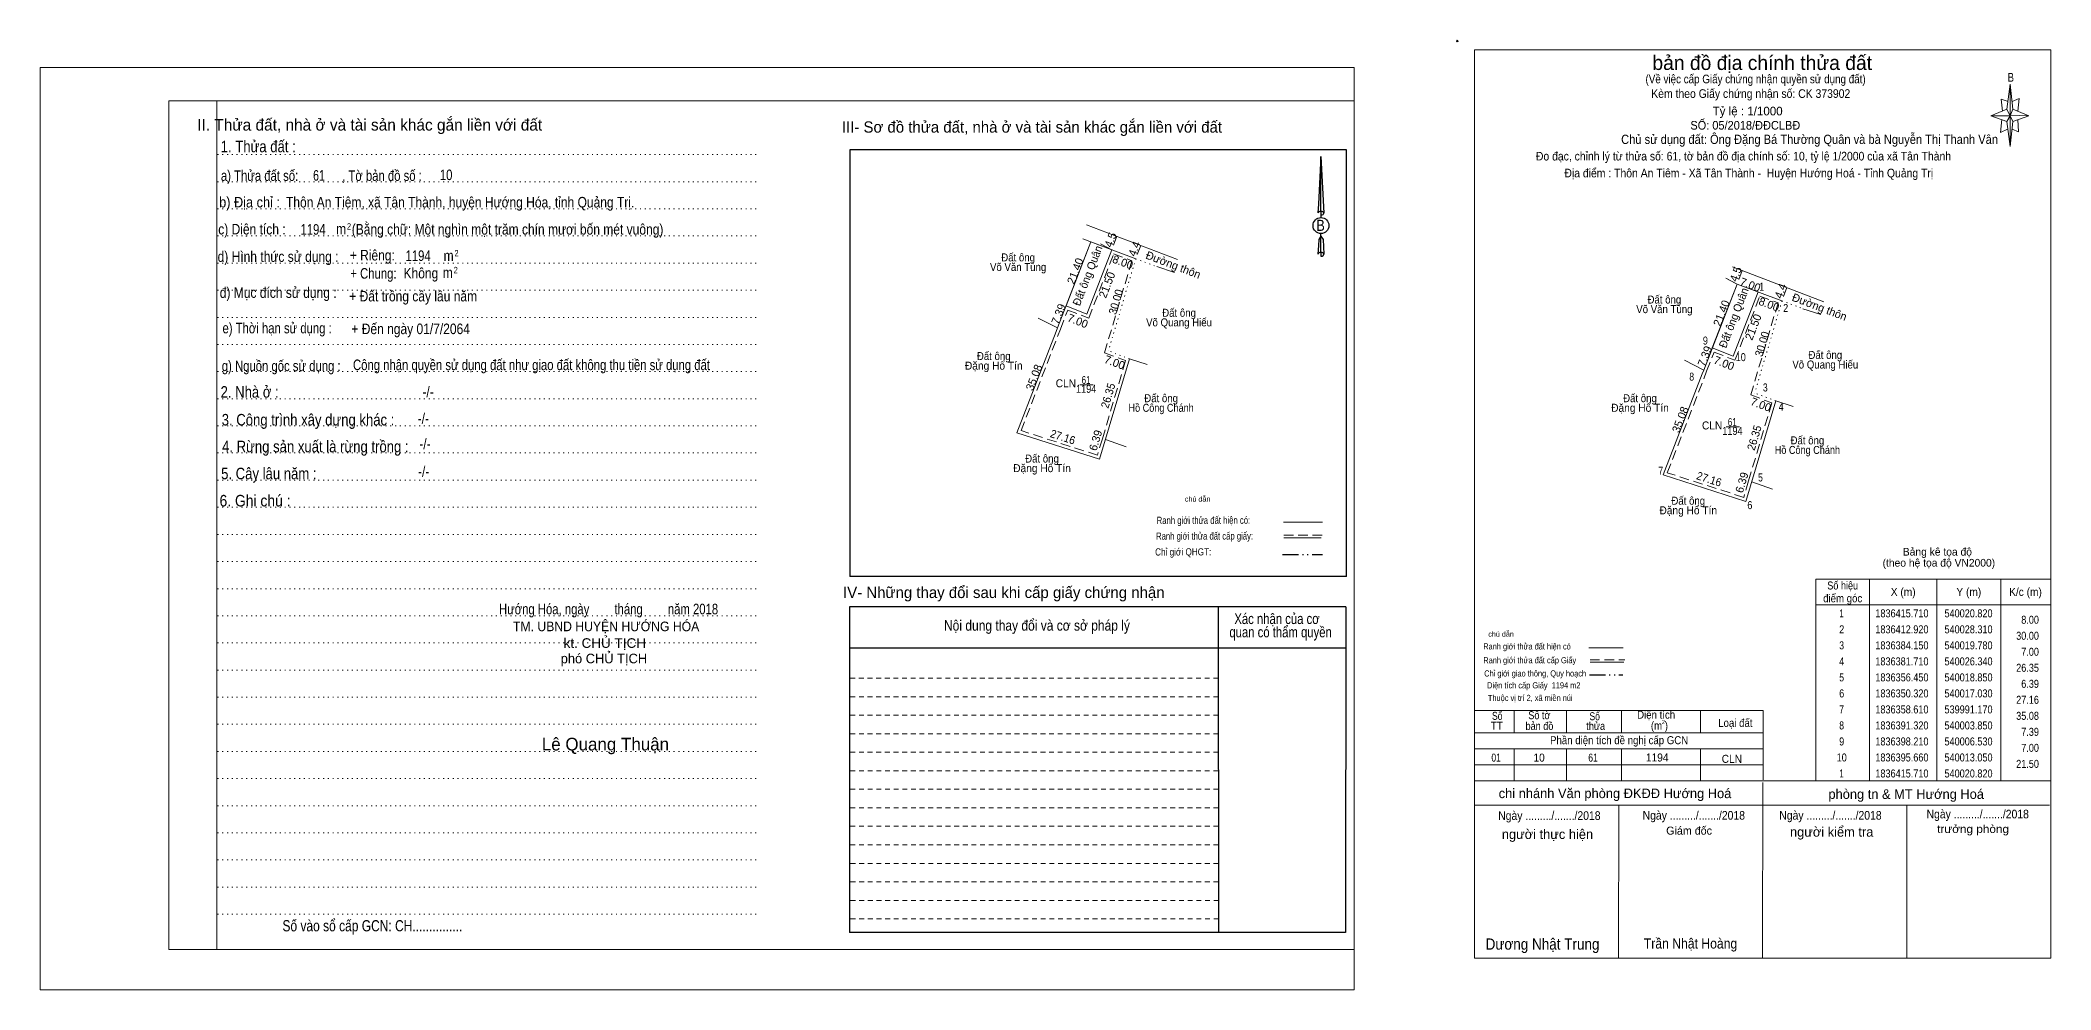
# Model space of a CAD drawing. Header units: metres. Extents: x 539054 to 540112, y 1836198 to 1836494.
# Drawn here: x 539484 to 540112, y 1836198 to 1836494 of the extents above; entities that cross this region are included whole.
import ezdxf
from ezdxf.enums import TextEntityAlignment as Align

# ---------------------------------------------------------------- set-up
doc = ezdxf.new("R2010")
doc.units = ezdxf.units.M
doc.header["$PDMODE"] = 32
doc.header["$PDSIZE"] = 0.5
for name, pattern in [('DASH_DOUBLE_DOT', [9.2, 5, -1.2, 0.3, -1.2, 0.3, -1.2]), ('DOTTED', [1.5, 0.3, -1.2]), ('MEDIUM_DASHED', [4.5, 3, -1.5]), ('SHORT_DASHED', [2.7, 1.5, -1.2])]:
    doc.linetypes.add(name, pattern=pattern)
for name, color, linetype, lineweight in [('1', 7, 'DOTTED', 13), ('10', 7, 'Continuous', 13), ('17', 7, 'Continuous', 13), ('2', 7, 'SHORT_DASHED', 13), ('23', 7, 'Continuous', 13), ('28', 7, 'Continuous', 25), ('32', 7, 'DOTTED', 13), ('5', 7, 'Continuous', 13), ('6', 7, 'Continuous', 13), ('61', 7, 'Continuous', 13), ('63', 7, 'Continuous', 13)]:
    doc.layers.add(name, color=color, linetype=linetype, lineweight=lineweight)
for name, color, linetype in [('18', 7, 'Continuous'), ('3', 7, 'Continuous'), ('34', 7, 'Continuous'), ('4', 7, 'Continuous')]:
    doc.layers.add(name, color=color, linetype=linetype)

msp = doc.modelspace()

# ---------------------------------------------------------------- linework, layer by layer
at = {"layer": '1', "linetype": 'Continuous'}
for p, q in [((539524.45, 1836475.42), (539894.65, 1836475.42)), ((539524.45, 1836475.42), (539524.45, 1836210.42)), ((539894.65, 1836475.42), (539894.65, 1836208.22)), ((539524.45, 1836210.42), (539894.65, 1836210.42))]:
    msp.add_line(p, q, dxfattribs=at)
at = {"layer": '1'}
for p, q in [((539539.45, 1836475.42), (539539.45, 1836210.42)), ((539539.61, 1836458.62), (539708.69, 1836458.62)), ((539539.61, 1836450.14), (539708.69, 1836450.14)), ((539539.61, 1836441.7), (539708.69, 1836441.7)), ((539539.61, 1836433.22), (539708.69, 1836433.22)), ((539539.61, 1836424.74), (539708.69, 1836424.74)), ((539539.61, 1836416.26), (539708.69, 1836416.26)), ((539539.61, 1836407.78), (539708.69, 1836407.78)), ((539539.61, 1836399.34), (539708.69, 1836399.34)), ((539539.61, 1836390.86), (539708.69, 1836390.86)), ((539539.61, 1836382.38), (539708.69, 1836382.38)), ((539539.61, 1836373.9), (539708.69, 1836373.9)), ((539539.61, 1836365.46), (539708.69, 1836365.46)), ((539539.61, 1836356.98), (539708.69, 1836356.98)), ((539539.61, 1836348.5), (539708.69, 1836348.5)), ((539539.61, 1836340.02), (539708.69, 1836340.02)), ((539539.61, 1836331.54), (539708.69, 1836331.54)), ((539539.61, 1836323.06), (539708.69, 1836323.06)), ((539539.61, 1836314.62), (539708.69, 1836314.62)), ((539539.61, 1836306.14), (539708.69, 1836306.14)), ((539539.61, 1836297.66), (539708.69, 1836297.66)), ((539539.61, 1836289.18), (539708.69, 1836289.18)), ((539539.61, 1836280.74), (539708.69, 1836280.74)), ((539539.61, 1836272.26), (539708.69, 1836272.26)), ((539539.61, 1836263.78), (539708.69, 1836263.78)), ((539539.61, 1836255.3), (539708.69, 1836255.3)), ((539539.61, 1836246.82), (539708.69, 1836246.82)), ((539539.61, 1836238.38), (539708.69, 1836238.38)), ((539539.61, 1836229.9), (539708.69, 1836229.9)), ((539539.61, 1836221.42), (539708.69, 1836221.42))]:
    msp.add_line(p, q, dxfattribs=at)
at = {"layer": '1', "linetype": 'Continuous'}
for points in [[(539484.25, 1836197.82), (539894.65, 1836197.82), (539894.65, 1836485.82), (539484.25, 1836485.82)], [(539539.45, 1836475.42), (539894.65, 1836475.42), (539894.65, 1836210.42), (539539.45, 1836210.42)]]:
    msp.add_lwpolyline(points, close=True, dxfattribs=at)
at = {"layer": '1', "linetype": 'MEDIUM_DASHED'}
msp.add_lwpolyline([(540021.4, 1836414.43), (540027.09, 1836412.31), (540018.56, 1836383.54), (540025.12, 1836381.1), (540017.89, 1836356.73), (540016.36, 1836351.58), (539992.49, 1836359.24), (540004.78, 1836390.96), (540007.1, 1836396.91), (540013.62, 1836394.36)], close=True, dxfattribs=at)
at = {"layer": '10'}
for p, q in [((540010.77, 1836420.02), (540014.26, 1836418.16)), ((540011.48, 1836419.64), (540014.26, 1836418.16)), ((540011.48, 1836419.64), (540014.26, 1836418.16)), ((540041.34, 1836412.66), (540012.89, 1836423.53)), ((540014.26, 1836418.16), (540028.31, 1836412.92)), ((540034.87, 1836410.47), (540040.42, 1836408.63)), ((540003.85, 1836391.32), (539997.83, 1836394.36)), ((539991.17, 1836358.61), (540003.41, 1836390.19)), ((540017.03, 1836350.32), (540026.34, 1836381.71)), ((540026.34, 1836381.71), (540031.83, 1836379.94)), ((540017.03, 1836350.32), (539991.17, 1836358.61)), ((540018.85, 1836356.45), (540025.35, 1836354.15))]:
    msp.add_line(p, q, dxfattribs=at)
at = {"layer": '17'}
for p, q in [((540022.27, 1836207.58), (540022.31, 1836262.54)), ((539977.27, 1836207.62), (539977.31, 1836255.46)), ((540067.27, 1836207.54), (540067.31, 1836255.46))]:
    msp.add_line(p, q, dxfattribs=at)
at = {"layer": '2'}
for p, q in [((539852.21, 1836289.34), (539737.05, 1836289.34)), ((539852.21, 1836283.58), (539737.05, 1836283.58)), ((539852.21, 1836277.78), (539737.05, 1836277.78)), ((539852.21, 1836272.02), (539737.05, 1836272.02)), ((539852.23, 1836266.22), (539737.05, 1836266.22)), ((539852.25, 1836260.42), (539737.05, 1836260.42)), ((539852.25, 1836254.66), (539737.05, 1836254.66)), ((539852.25, 1836248.86), (539737.05, 1836248.86)), ((539852.25, 1836243.06), (539737.05, 1836243.06)), ((539852.27, 1836237.3), (539737.05, 1836237.3)), ((539852.27, 1836231.5), (539737.05, 1836231.5)), ((539852.29, 1836225.74), (539737.05, 1836225.74)), ((539852.29, 1836219.94), (539737.05, 1836219.94))]:
    msp.add_line(p, q, dxfattribs=at)
at = {"layer": '23'}
for p, q in [((540011.48, 1836419.64), (540014.26, 1836418.16)), ((540011.48, 1836419.64), (540014.26, 1836418.16)), ((540041.34, 1836412.66), (540012.89, 1836423.53))]:
    msp.add_line(p, q, dxfattribs=at)
at = {"layer": '28'}
for p, q in [((539892.25, 1836460.1), (539737.19, 1836460.1)), ((539884.27, 1836458.02), (539885.21, 1836440.34)), ((539884.27, 1836458.02), (539885.21, 1836440.34)), ((539884.27, 1836458.02), (539885.21, 1836440.34)), ((539883.51, 1836443.1), (539883.37, 1836440.38)), ((539884.27, 1836440.94), (539884.27, 1836440.26)), ((539884.27, 1836440.26), (539884.27, 1836439.74)), ((539884.27, 1836439.74), (539884.27, 1836439.06)), ((539884.27, 1836439.74), (539884.27, 1836439.06)), ((539884.27, 1836439.74), (539884.27, 1836439.06)), ((539885.21, 1836440.34), (539885.21, 1836440.38)), ((539884.27, 1836433.1), (539884.27, 1836433.9)), ((539884.27, 1836433.1), (539884.27, 1836433.9)), ((539884.27, 1836433.1), (539884.27, 1836433.9)), ((539884.27, 1836433.1), (539884.97, 1836432.14)), ((539884.27, 1836433.1), (539884.97, 1836432.14)), ((539884.27, 1836433.1), (539884.97, 1836432.14)), ((539884.97, 1836432.14), (539885.21, 1836427.5)), ((539884.97, 1836432.14), (539885.21, 1836427.5)), ((539884.97, 1836432.14), (539885.21, 1836427.5)), ((539884.27, 1836428.1), (539884.27, 1836427.42)), ((539884.27, 1836427.42), (539884.27, 1836426.9)), ((539885.21, 1836427.5), (539885.21, 1836427.54)), ((539852.21, 1836317.42), (539852.29, 1836215.66)), ((539892.09, 1836317.42), (539892.01, 1836215.66)), ((539892.07, 1836304.5), (539737.05, 1836304.5)), ((539892.01, 1836215.66), (539737.05, 1836215.66))]:
    msp.add_line(p, q, dxfattribs=at)
at = {"layer": '28', "lineweight": 13}
msp.add_line((539872.61, 1836343.86), (539884.79, 1836343.86), dxfattribs=at)
at = {"layer": '28', "linetype": 'MEDIUM_DASHED', "lineweight": 13}
msp.add_line((539872.69, 1836339.78), (539884.69, 1836339.78), dxfattribs=at)
at = {"layer": '28', "linetype": 'SHORT_DASHED', "lineweight": 13}
msp.add_line((539852.19, 1836295.14), (539737.05, 1836295.14), dxfattribs=at)
at = {"layer": '28'}
for points in [[(539884.27, 1836440.94), (539884.27, 1836458.02), (539883.51, 1836443.1)], [(539884.27, 1836428.1), (539884.27, 1836433.1), (539883.61, 1836432.14), (539883.51, 1836430.26), (539883.37, 1836427.54)], [(539892.09, 1836317.42), (539737.05, 1836317.42), (539737.05, 1836215.66)]]:
    msp.add_lwpolyline(points, dxfattribs=at)
msp.add_ellipse((539884.302, 1836436.439), major_axis=(0, 2.516), ratio=0.983453, dxfattribs=at)
for centre, start_param, end_param in [((539884.303, 1836440.316), 1.5707963, 3.074452), ((539884.303, 1836440.316), 0.0671406, 1.5707963), ((539884.303, 1836440.316), 4.712389, 6.2831853), ((539884.303, 1836427.475), 2.4910694, 3.0742784), ((539884.303, 1836427.475), 1.5707963, 2.4910694), ((539884.303, 1836427.475), 0.0671406, 1.5707963), ((539884.303, 1836427.475), 4.712389, 6.2831853)]:
    msp.add_ellipse(centre, major_axis=(0.907, 0), ratio=0.655448, start_param=start_param, end_param=end_param, dxfattribs=at)
at = {"layer": '32'}
for p, q in [((540028.31, 1836412.92), (540019.78, 1836384.15)), ((540028.31, 1836412.92), (540034.87, 1836410.47)), ((540026.34, 1836381.71), (540019.78, 1836384.15))]:
    msp.add_line(p, q, dxfattribs=at)
at = {"layer": '32', "linetype": 'MEDIUM_DASHED'}
msp.add_line((540029.85, 1836417.05), (540028.31, 1836412.92), dxfattribs=at)
at = {"layer": '32', "linetype": 'Continuous'}
msp.add_lwpolyline([(540003.41, 1836390.19), (540003.85, 1836391.32), (540014.26, 1836418.16)], dxfattribs=at)
at = {"layer": '5', "linetype": 'DOTTED'}
msp.add_line((539539.45, 1836475.42), (539539.45, 1836210.42), dxfattribs=at)
at = {"layer": '5'}
for p, q in [((540098.59, 1836472.74), (540099.59, 1836480.54)), ((540098.59, 1836468.94), (540093.59, 1836470.74)), ((540100.39, 1836468.94), (540099.59, 1836461.14)), ((540100.39, 1836472.74), (540105.39, 1836470.74)), ((540101.99, 1836469.54), (540102.19, 1836465.74)), ((540102.19, 1836465.74), (540100.19, 1836466.54)), ((539967.95, 1836304.64), (539978.71, 1836304.64)), ((539968.35, 1836300.16), (539978.87, 1836300.16)), ((539932.27, 1836285.06), (540022.43, 1836285.06)), ((539944.63, 1836285.06), (539944.63, 1836278.18)), ((539960.95, 1836285.06), (539960.95, 1836278.06)), ((539978.23, 1836285.06), (539978.23, 1836278.06)), ((540002.83, 1836285.06), (540002.83, 1836278.06)), ((540022.43, 1836285.06), (540022.43, 1836263.38)), ((539932.27, 1836278.06), (540022.43, 1836278.06)), ((539932.27, 1836273.06), (540022.43, 1836273.06)), ((539932.27, 1836268.06), (540022.43, 1836268.06)), ((539944.63, 1836273.06), (539944.63, 1836263.06)), ((539960.95, 1836273.06), (539960.95, 1836263.06)), ((539978.23, 1836273.06), (539978.23, 1836263.06)), ((540002.83, 1836273.06), (540002.83, 1836263.06)), ((539932.27, 1836263.06), (540022.43, 1836263.06))]:
    msp.add_line(p, q, dxfattribs=at)
at = {"layer": '5', "linetype": 'MEDIUM_DASHED'}
msp.add_line((539968.35, 1836300.8), (539979.23, 1836300.8), dxfattribs=at)
at = {"layer": '5', "linetype": 'DASH_DOUBLE_DOT', "lineweight": 25}
msp.add_line((539968.15, 1836296.2), (539978.61, 1836296.2), dxfattribs=at)
at = {"layer": '5'}
for points in [[(539932.27, 1836491.26), (540112.27, 1836491.26), (540112.27, 1836207.66), (539932.27, 1836207.66)], [(540099.59, 1836480.54), (540100.39, 1836472.74), (540099.59, 1836470.74)], [(540099.59, 1836470.74), (540093.59, 1836470.74), (540098.59, 1836472.74), (540100.39, 1836468.94), (540105.39, 1836470.74), (540099.59, 1836470.94)], [(540099.59, 1836470.74), (540099.59, 1836461.14), (540098.59, 1836468.94)]]:
    msp.add_lwpolyline(points, close=True, dxfattribs=at)
for points in [[(540098.99, 1836475.14), (540096.79, 1836475.94), (540097.19, 1836472.14)], [(540100.19, 1836475.14), (540102.39, 1836476.14), (540101.99, 1836472.14)], [(540099.59, 1836470.74), (540098.59, 1836472.74), (540093.59, 1836470.74)], [(540096.99, 1836469.54), (540096.59, 1836465.54), (540098.79, 1836466.54)], [(540099.59, 1836470.74), (540100.39, 1836468.94), (540105.39, 1836470.74)]]:
    msp.add_lwpolyline(points, dxfattribs=at)
msp.add_point((539926.87, 1836494.06), dxfattribs=at)
at = {"layer": '6'}
for p, q in [((539932.27, 1836263.06), (540112.27, 1836263.06)), ((539932.27, 1836255.46), (540111.87, 1836255.46)), ((540112.27, 1836207.66), (539932.27, 1836207.66))]:
    msp.add_line(p, q, dxfattribs=at)
at = {"layer": '61'}
for p, q in [((540006.53, 1836398.21), (540014.26, 1836418.16)), ((540013.05, 1836395.66), (540020.82, 1836415.71)), ((540013.05, 1836395.66), (540020.82, 1836415.71)), ((540006.53, 1836398.21), (540005.68, 1836396.03)), ((540006.53, 1836398.21), (540005.68, 1836396.03)), ((540006.53, 1836398.21), (540013.05, 1836395.66)), ((540006.53, 1836398.21), (540013.05, 1836395.66))]:
    msp.add_line(p, q, dxfattribs=at)
msp.add_lwpolyline([(540006.53, 1836398.21), (540014.26, 1836418.16), (540020.82, 1836415.71)], dxfattribs=at)
at = {"layer": '63', "lineweight": 25}
for p, q in [((539737.19, 1836460.1), (539737.19, 1836326.82)), ((539892.25, 1836326.82), (539892.25, 1836460.1)), ((539892.25, 1836326.82), (539737.19, 1836326.82))]:
    msp.add_line(p, q, dxfattribs=at)
at = {"layer": '63'}
for p, q in [((539804.67, 1836411.37), (539812.4, 1836431.32)), ((539804.67, 1836411.37), (539812.4, 1836431.32)), ((539809.91, 1836432.25), (539818.96, 1836428.87)), ((539839.48, 1836425.82), (539811.03, 1836436.69)), ((539839.48, 1836425.82), (539811.03, 1836436.69)), ((539812.4, 1836431.32), (539826.45, 1836426.08)), ((539811.19, 1836408.82), (539818.96, 1836428.87)), ((539811.19, 1836408.82), (539818.96, 1836428.87)), ((539815.47, 1836430.73), (539818.96, 1836428.87)), ((539816.18, 1836430.35), (539818.96, 1836428.87)), ((539816.18, 1836430.35), (539818.96, 1836428.87)), ((539816.18, 1836430.35), (539818.96, 1836428.87)), ((539816.18, 1836430.35), (539818.96, 1836428.87)), ((539833.01, 1836423.63), (539838.56, 1836421.79)), ((539801.99, 1836404.48), (539795.97, 1836407.52)), ((539804.67, 1836411.37), (539803.82, 1836409.19)), ((539804.67, 1836411.37), (539803.82, 1836409.19)), ((539804.67, 1836411.37), (539811.19, 1836408.82)), ((539804.67, 1836411.37), (539811.19, 1836408.82)), ((539789.31, 1836371.77), (539801.55, 1836403.35)), ((539815.17, 1836363.48), (539824.48, 1836394.87)), ((539824.48, 1836394.87), (539829.97, 1836393.1)), ((539808.98, 1836386.75), (539813.13, 1836386.75)), ((539815.17, 1836363.48), (539789.31, 1836371.77)), ((539816.99, 1836369.61), (539823.49, 1836367.31)), ((540010.84, 1836373.59), (540014.99, 1836373.59)), ((539872.69, 1836338.9), (539884.41, 1836338.9)), ((539872.69, 1836338.9), (539884.41, 1836338.9)), ((540055.67, 1836326.06), (540055.67, 1836263.06)), ((540076.67, 1836326.06), (540076.67, 1836263.06)), ((540096.67, 1836326.06), (540096.67, 1836263.06)), ((540038.87, 1836318.06), (540112.27, 1836318.06))]:
    msp.add_line(p, q, dxfattribs=at)
at = {"layer": '63', "linetype": 'MEDIUM_DASHED'}
for p, q in [((539820.54, 1836433.11), (539818.96, 1836428.87)), ((539827.99, 1836430.21), (539826.45, 1836426.08)), ((540015.84, 1836422.4), (540014.26, 1836418.16))]:
    msp.add_line(p, q, dxfattribs=at)
at = {"layer": '63', "linetype": 'DOTTED'}
for p, q in [((539826.45, 1836426.08), (539817.92, 1836397.31)), ((539826.45, 1836426.08), (539833.01, 1836423.63)), ((539824.48, 1836394.87), (539817.92, 1836397.31))]:
    msp.add_line(p, q, dxfattribs=at)
at = {"layer": '63', "linetype": 'DASH_DOUBLE_DOT', "lineweight": 25}
msp.add_line((539872.33, 1836333.68), (539884.81, 1836333.68), dxfattribs=at)
at = {"layer": '63'}
msp.add_lwpolyline([(539801.55, 1836403.35), (539801.99, 1836404.48), (539812.4, 1836431.32)], dxfattribs=at)
at = {"layer": '63', "linetype": 'MEDIUM_DASHED'}
msp.add_lwpolyline([(539819.54, 1836427.59), (539825.23, 1836425.47), (539816.7, 1836396.7), (539823.26, 1836394.26), (539816.03, 1836369.89), (539814.5, 1836364.74), (539790.63, 1836372.4), (539802.92, 1836404.12), (539805.24, 1836410.07), (539811.76, 1836407.52)], close=True, dxfattribs=at)
at = {"layer": '63'}
msp.add_lwpolyline([(540038.87, 1836326.06), (540112.27, 1836326.06), (540112.27, 1836263.06), (540038.87, 1836263.06)], close=True, dxfattribs=at)

# ---------------------------------------------------------------- texts
at = {"layer": '1'}
for s, height, width, p in [('CLN', 2.5, 0.95, (540006.485, 1836372.78)), ('61', 2.5, 0.75, (540012.795, 1836373.83)), ('1194', 2.5, 0.85, (540012.825, 1836371.06)), ('2', 1.25, 0.8, (539991.255, 1836280.82))]:
    msp.add_text(s, height=height, dxfattribs=dict(at, width=width)).set_placement(p, align=Align.CENTER)
at = {"layer": '18'}
for s, height, p in [('II. Thửa đất, nhà ở và tài sản khác gắn liền với đất', 3.6, (539587.17, 1836466.1)), ('phó CHỦ TỊCH', 3, (539660.33, 1836299.76)), ('Lê Quang Thuận', 3.96, (539660.805, 1836272.54))]:
    msp.add_text(s, height=height, dxfattribs=at).set_placement(p, align=Align.CENTER)
for s, height, width, p in [('1. Thửa đất :', 3.6, 0.85, (539552.345, 1836459.34)), ('a) Thửa đất số:              , Tờ bản đồ số : ', 3.3, 0.8, (539572.565, 1836450.38)), ('10', 3.3, 0.8, (539611.05, 1836450.62)), ('b) Địa chỉ : ', 3.3, 0.9, (539550.19, 1836442.1)), (' Thôn An Tiêm, xã Tân Thành, huyện Hướng Hóa, tỉnh Quảng Trị.', 3.3, 0.85, (539614.9, 1836442.08)), ('(Bằng chữ: Một nghìn một trăm chín mươi bốn mét vuông)', 3.3, 0.85, (539630.23, 1836433.62)), ('c) Diện tích :                                                   ', 3.3, 0.85, (539576.96, 1836433.66)), ('1194', 3.3, 0.8, (539569.47, 1836433.58)), (' m', 3.3, 0.85, (539577.705, 1836433.74)), ('2', 2, 0.75, (539580.705, 1836435.18)), ('d) Hình thức sử dụng :', 3.3, 0.85, (539558.545, 1836425.1)), ('+ Riêng: ', 3.3, 0.85, (539588.505, 1836425.54)), ('1194', 3.3, 0.8, (539602.29, 1836425.38)), (' m', 3.3, 0.85, (539611.305, 1836425.38)), ('2', 2, 0.75, (539614.305, 1836426.82)), ('       + Chung:', 3.3, 0.8, (539584.905, 1836419.86)), ('Không', 3.3, 0.85, (539603.16, 1836419.94)), (' m', 3.3, 0.85, (539611.025, 1836420.1)), ('2', 2, 0.75, (539614.045, 1836421.54)), ('đ) Mục đích sử dụng :', 3.3, 0.85, (539558.585, 1836413.86)), ('e) Thời hạn sử dụng :', 3.3, 0.8, (539558.25, 1836402.78)), ('+ Đến ngày 01/7/2064', 3.3, 0.85, (539599.965, 1836402.54)), ('g) Nguồn gốc sử dụng :', 3.3, 0.8, (539559.525, 1836390.98)), ('2. Nhà ở :', 3.6, 0.85, (539549.665, 1836382.7)), ('3. Công trình xây dựng khác :', 3.6, 0.85, (539567.91, 1836374.02)), ('4. Rừng sản xuất là rừng trồng :', 3.6, 0.85, (539570.185, 1836365.66)), ('5. Cây lâu năm :', 3.6, 0.85, (539555.66, 1836357.22)), ('6. Ghi chú :', 3.6, 0.9, (539551.345, 1836348.74)), ('Hướng Hóa, ngày        tháng        năm 2018', 3.3, 0.8, (539661.775, 1836315.06)), ('TM. UBND HUYỆN HƯỚNG HÓA', 3, 0.95, (539661.02, 1836309.78)), ('kt. CHỦ TỊCH', 3, 1.05, (539660.6, 1836304.58)), ('Số vào sổ cấp GCN: CH...............', 3.5, 0.8, (539588.01, 1836216.06))]:
    msp.add_text(s, height=height, dxfattribs=dict(at, width=width)).set_placement(p, align=Align.CENTER)
at = {"layer": '28'}
for s, height, width, p in [('B', 3.456, 0.85, (539884.185, 1836434.78)), ('-/-', 3.3, 0.85, (539605.405, 1836382.9)), ('-/-', 3.3, 0.85, (539603.925, 1836374.54)), ('-/-', 3.3, 0.85, (539604.445, 1836366.66)), ('-/-', 3.3, 0.85, (539604.025, 1836357.98)), ('Nội dung thay đổi và cơ sở pháp lý', 3.3, 0.85, (539795.59, 1836309.94)), (' quan có thẩm quyền', 3.3, 0.8, (539871.2, 1836307.86)), ('Xác nhận của cơ', 3.3, 0.8, (539870.57, 1836312.02))]:
    msp.add_text(s, height=height, dxfattribs=dict(at, width=width)).set_placement(p, align=Align.CENTER)
at = {"layer": '28', "width": 0.8}
msp.add_text('Ranh giới thửa đất hiện có:', height=2.256, rotation=0.135, dxfattribs=at).set_placement((539847.582, 1836343.295), align=Align.CENTER)
at = {"layer": '28'}
msp.add_text('IV- Những thay đổi sau khi cấp giấy chứng nhận', height=3.5, dxfattribs=at).set_placement((539785.24, 1836320.14), align=Align.CENTER)
at = {"layer": '3'}
for s, width, p in [('+ Đất trồng cây lâu năm', 0.85, (539600.74, 1836412.76)), ('Công nhận quyền sử dụng đất như giao đất không thu tiền sử dụng đất', 0.8, (539637.705, 1836391.3))]:
    msp.add_text(s, height=3.3, dxfattribs=dict(at, width=width)).set_placement(p, align=Align.CENTER)
at = {"layer": '32'}
msp.add_text('4.4', height=2.5, rotation=69.55, dxfattribs=at).set_placement((540029.029, 1836415.603), align=Align.CENTER)
at = {"layer": '34', "width": 0.9}
msp.add_text('Chủ sử dụng đất: Ông Đặng Bá Thường Quân và bà Nguyễn Thị Thanh Vân', height=2.88, dxfattribs=at).set_placement((539978.07, 1836461.92))
at = {"layer": '4', "width": 0.75}
msp.add_text('61', height=3.3, dxfattribs=at).set_placement((539571.32, 1836450.46), align=Align.CENTER)
at = {"layer": '5'}
for s, height, p in [('bản đồ địa chính thửa đất', 4.5, (540022.135, 1836485.02)), ('Tỷ lệ : 1/1000', 2.7, (540017.575, 1836470.84))]:
    msp.add_text(s, height=height, dxfattribs=at).set_placement(p, align=Align.CENTER)
for s, height, width, p in [('(Về việc cấp Giấy chứng nhận quyền sử dụng đất)', 2.7, 0.85, (540020.06, 1836480.86)), ('B', 2.755, 0.8, (540099.795, 1836481.34)), ('Kèm theo Giấy chứng nhận số: CK 373902', 2.7, 0.9, (540018.555, 1836476.3)), ('SỐ: 05/2018/ĐĐCLBĐ', 2.7, 0.95, (540016.845, 1836466.4)), ('Đo đạc, chỉnh lý từ thửa số: 61, tờ bản đồ địa chính số: 10, tỷ lệ 1/2000 của xã Tân Thành', 2.7, 0.9, (540016.285, 1836456.76)), ('Địa điểm : Thôn An Tiêm - Xã Tân Thành -  Huyện Hướng Hoá - Tỉnh Quảng Trị ', 2.7, 0.9, (540018.39, 1836451.48)), ('chú dẫn', 1.6, 1.05, (539845.775, 1836350.26)), ('Ranh giới thửa đất hiện có ', 1.92, 0.9, (539948.99, 1836304.08)), ('chú dẫn', 1.6, 1.05, (539940.565, 1836308.08)), ('Ranh giới thửa đất cấp Giấy', 1.92, 0.9, (539949.52, 1836299.76)), ('Chỉ giới giao thông, Quy hoạch', 1.92, 0.9, (539951.205, 1836295.64)), ('Diện tích cấp Giấy  1194 m2', 1.92, 0.9, (539950.785, 1836291.92)), ('Thuộc vị trí 2, xã miền núi', 1.92, 0.9, (539949.68, 1836287.99)), ('TT', 2.5, 0.95, (539939.235, 1836279.02)), ('Số', 2.5, 0.8, (539939.365, 1836282.1)), ('bản đồ', 2.5, 0.85, (539952.55, 1836278.94)), ('Số tờ', 2.5, 0.85, (539952.525, 1836282.3)), ('thửa', 2.5, 0.85, (539970.115, 1836278.94)), ('Số', 2.5, 0.8, (539969.805, 1836281.98)), ('Diện tích', 2.5, 0.9, (539989, 1836282.46)), ('(m )', 2.5, 0.9, (539990.025, 1836279.06)), ('Loại đất', 2.5, 0.9, (540013.74, 1836279.9)), ('Phần diện tích đề nghị cấp GCN', 2.5, 0.9, (539977.435, 1836274.5)), ('01', 2.5, 0.8, (539939.025, 1836269.06)), ('10', 2.5, 0.95, (539952.44, 1836269.06)), ('61', 2.5, 0.8, (539969.285, 1836269.06)), ('1194', 2.5, 0.95, (539989.33, 1836269.1)), ('CLN', 2.5, 0.95, (540012.645, 1836268.68))]:
    msp.add_text(s, height=height, dxfattribs=dict(at, width=width)).set_placement(p, align=Align.CENTER)
at = {"layer": '6'}
for s, height, p in [('(theo hệ tọa độ VN2000)', 2.4, (540077.31, 1836329.95)), ('Bảng kê tọa độ ', 2.4, (540077.3, 1836333.39)), ('chi nhánh Văn phòng ĐKĐĐ Hướng Hoá', 3, (539976.155, 1836257.66)), ('phòng tn & MT Hướng Hoá', 3, (540067.11, 1836257.42)), ('Giám đốc', 2.5, (539999.29, 1836246.26)), ('người kiểm tra', 3, (540043.825, 1836245.62)), ('người thực hiện', 3, (539955.055, 1836244.9))]:
    msp.add_text(s, height=height, dxfattribs=at).set_placement(p, align=Align.CENTER)
for s, height, width, p in [('Ngày ........./......./2018', 2.7, 0.9, (539955.645, 1836250.86)), ('Ngày ........./......./2018', 2.7, 0.9, (540000.765, 1836250.94)), ('Ngày ........./......./2018', 2.7, 0.9, (540043.445, 1836250.94)), ('Ngày ........./......./2018', 2.7, 0.9, (540089.445, 1836251.34)), ('trưởng phòng', 2.5, 1.1, (540088, 1836246.78)), ('Dương Nhật Trung', 3.5, 0.9, (539953.52, 1836210.34)), ('Trần Nhật Hoàng', 3.16, 0.9, (539999.74, 1836210.7))]:
    msp.add_text(s, height=height, dxfattribs=dict(at, width=width)).set_placement(p, align=Align.CENTER)
at = {"layer": '63'}
msp.add_text('III- Sơ đồ thửa đất, nhà ở và tài sản khác gắn liền với đất', height=3.5, dxfattribs=at).set_placement((539794.02, 1836465.46), align=Align.CENTER)
for s, rotation, p in [('4.5', 69.563, (539819.733, 1836431.544)), ('4.4', 69.55, (539827.169, 1836428.763)), ('21.40', 68.82, (539808.717, 1836421.798)), ('8.00', 339.57, (539821.974, 1836423.845)), ('Đường thôn', 339.089, (539837.729, 1836423.008)), ('21.50', 68.817, (539818.637, 1836417.458)), ('4.5', 69.563, (540015.033, 1836420.834)), ('7.00', 339.521, (540017.973, 1836416.782)), ('21.40', 68.82, (540010.575, 1836408.633)), ('8.00', 339.57, (540023.834, 1836410.685)), ('Đường thôn', 339.089, (540039.589, 1836409.848)), ('7.39', 68.745, (539803.499, 1836408.367)), ('7.00', 338.639, (539807.895, 1836405.477)), ('21.50', 68.817, (540020.497, 1836404.298)), ('7.00', 339.597, (539819.414, 1836392.537)), ('7.39', 68.745, (540005.359, 1836395.207)), ('7.00', 338.639, (540009.755, 1836392.317)), ('35.08', 68.811, (539795.832, 1836388.578)), ('7.00', 339.597, (540021.274, 1836379.377)), ('35.08', 68.811, (539997.69, 1836375.413)), ('6.39', 73.464, (539815.111, 1836369.024)), ('6.39', 73.464, (540016.971, 1836355.864))]:
    msp.add_text(s, height=2.5, rotation=rotation, dxfattribs=at).set_placement(p, align=Align.CENTER)
for s, width, p in [('Võ Văn Tùng', 0.9, (539789.71, 1836422.25)), ('Đất ông', 0.9, (539789.71, 1836425.25)), ('Đất ông', 0.9, (539991.57, 1836412.09)), ('Võ Quang Hiếu', 0.9, (539839.975, 1836404.96)), ('Đất ông', 0.9, (539839.98, 1836407.96)), ('Võ Văn Tùng', 0.9, (539991.57, 1836409.09)), ('Đặng Hổ Tín', 0.95, (539782.095, 1836391.45)), ('Đất ông', 0.9, (539782.09, 1836394.45)), ('Võ Quang Hiếu', 0.9, (540041.835, 1836391.8)), ('Đất ông', 0.9, (540041.84, 1836394.8)), ('CLN', 0.95, (539804.625, 1836385.94)), ('61', 0.75, (539810.935, 1836386.99)), ('1194', 0.85, (539810.965, 1836384.22)), ('Hồ Công Chánh', 0.85, (539834.38, 1836378.29)), ('Đất ông', 0.9, (539834.38, 1836381.29)), ('Đặng Hổ Tín', 0.95, (539983.955, 1836378.29)), ('Đất ông', 0.9, (539983.95, 1836381.29)), ('Đất ông', 0.9, (540036.24, 1836368.13)), ('Đặng Hổ Tín', 0.95, (539797.175, 1836359.44)), ('Đất ông', 0.9, (539797.17, 1836362.44)), ('Hồ Công Chánh', 0.85, (540036.24, 1836365.13)), ('Đất ông', 0.9, (539999.03, 1836349.28)), ('Đặng Hổ Tín', 0.95, (539999.035, 1836346.28)), ('Số hiệu', 0.85, (540047.27, 1836322.81)), ('điểm góc', 0.9, (540047.27, 1836318.81)), ('X (m)', 0.95, (540066.17, 1836320.81)), ('Y (m)', 0.95, (540086.665, 1836320.81)), ('K/c (m)', 0.95, (540104.37, 1836320.81)), (' 2', 0.85, (540046.57, 1836309.11)), (' 1', 0.75, (540046.565, 1836314.11)), ('1836415.710', 0.85, (540065.77, 1836314.11)), ('1836412.920', 0.85, (540065.77, 1836309.11)), ('540020.820', 0.85, (540086.575, 1836314.11)), ('540028.310', 0.85, (540086.575, 1836309.11)), (' 3', 0.8, (540046.57, 1836304.11)), ('1836384.150', 0.85, (540065.77, 1836304.11)), ('540019.780', 0.85, (540086.575, 1836304.11)), (' 4', 0.85, (540046.565, 1836299.11)), ('1836381.710', 0.85, (540065.77, 1836299.11)), ('540026.340', 0.85, (540086.575, 1836299.11)), (' 5', 0.8, (540046.57, 1836294.11)), ('1836356.450', 0.85, (540065.77, 1836294.11)), ('540018.850', 0.85, (540086.575, 1836294.11)), (' 6', 0.85, (540046.57, 1836289.11)), (' 7', 0.8, (540046.57, 1836284.11)), ('1836350.320', 0.85, (540065.77, 1836289.11)), ('1836358.610', 0.85, (540065.77, 1836284.11)), ('540017.030', 0.85, (540086.575, 1836289.11)), ('539991.170', 0.85, (540086.575, 1836284.11)), (' 8', 0.8, (540046.57, 1836279.11)), ('1836391.320', 0.85, (540065.77, 1836279.11)), ('540003.850', 0.85, (540086.575, 1836279.11)), (' 9', 0.85, (540046.565, 1836274.11)), ('1836398.210', 0.85, (540065.77, 1836274.11)), ('540006.530', 0.85, (540086.575, 1836274.11)), (' 10', 0.85, (540046.565, 1836269.11)), ('1836395.660', 0.85, (540065.77, 1836269.11)), ('540013.050', 0.85, (540086.575, 1836269.11)), (' 1', 0.75, (540046.565, 1836264.11)), ('1836415.710', 0.85, (540065.77, 1836264.11)), ('540020.820', 0.85, (540086.575, 1836264.11))]:
    msp.add_text(s, height=2.5, dxfattribs=dict(at, width=width)).set_placement(p, align=Align.CENTER)
for s, height, rotation, width, p in [('Đất ông Quân', 2.5, 68.817, 0.95, (539812.539, 1836420.353)), ('30.00', 2.5, 73.485, 0.95, (539821.427, 1836412.255)), ('Đất ông Quân', 2.5, 68.817, 0.95, (540014.399, 1836407.193)), ('30.00', 2.5, 73.485, 0.95, (540023.287, 1836399.095)), ('26.35', 2.5, 73.484, 0.95, (539819.005, 1836382.985)), ('27.16', 2.5, 342.226, 0.95, (539803.293, 1836369.241)), ('26.35', 2.5, 73.484, 0.95, (540020.865, 1836369.825)), ('27.16', 2.5, 342.226, 0.95, (540005.153, 1836356.081)), ('Ranh giới thửa đất cấp giấy:', 2.246, 0.135, 0.8, (539847.952, 1836338.376)), ('Chỉ giới QHGT:', 2.246, 0.135, 0.85, (539841.282, 1836333.421))]:
    msp.add_text(s, height=height, rotation=rotation, dxfattribs=dict(at, width=width)).set_placement(p, align=Align.CENTER)
for s, width, p in [(' 1', 0.75, (540022.66, 1836416.09)), (' 2', 0.85, (540030.25, 1836409.44)), (' 9', 0.85, (540005.17, 1836399.28)), (' 10', 0.85, (540017.01, 1836394.11)), (' 8', 0.8, (540000.85, 1836388.03)), (' 3', 0.8, (540023.84, 1836384.64)), (' 4', 0.85, (540028.85, 1836378.61)), (' 7', 0.8, (539991.17, 1836358.61)), (' 5', 0.8, (540022.34, 1836356.54)), (' 6', 0.85, (540019.06, 1836347.9)), ('8.00', 0.85, (540108.57, 1836312.11)), ('30.00', 0.85, (540108.57, 1836307.11)), ('26.35', 0.85, (540108.57, 1836297.11)), ('7.00', 0.85, (540108.57, 1836302.11)), ('6.39', 0.85, (540108.57, 1836292.11)), ('27.16', 0.85, (540108.57, 1836287.11)), ('35.08', 0.85, (540108.57, 1836282.11)), ('7.39', 0.85, (540108.57, 1836277.11)), ('7.00', 0.85, (540108.57, 1836272.11)), ('21.50', 0.85, (540108.57, 1836267.11))]:
    msp.add_text(s, height=2.5, dxfattribs=dict(at, width=width)).set_placement(p, align=Align.RIGHT)

doc.saveas('drawing.dxf')
